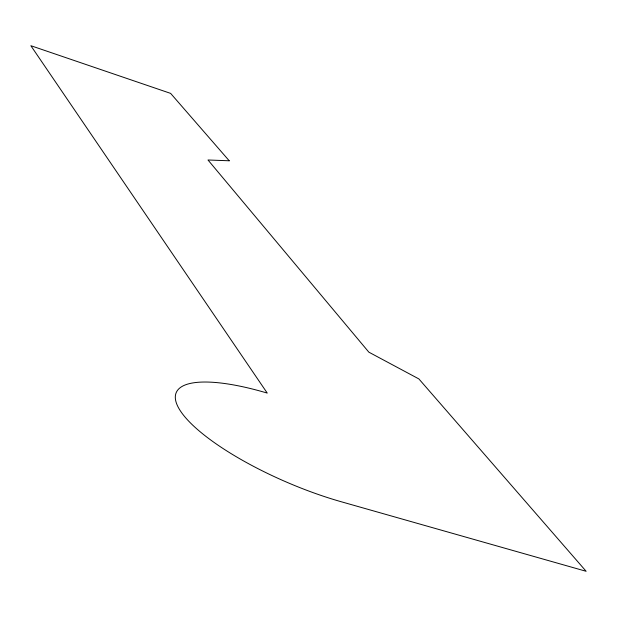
<?xml version="1.0" encoding="UTF-8"?>
<svg xmlns="http://www.w3.org/2000/svg" width="617" height="617" viewBox="0 0 617 617"><rect width="100%" height="100%" fill="white"/><g stroke="black" fill="none" stroke-linecap="round" stroke-linejoin="round"><path stroke-width="0.93" d="M229.223 160.782L207.983 159.988L368.85 352.16L418.889 378.931L586.15 571.296L341.186 501.729A136.851 38.539 23.3 0 1 180.789 411.485A136.851 38.539 23.3 0 1 267.254 393.091L30.85 45.704L170.624 93.383L229.223 160.782"/></g></svg>
